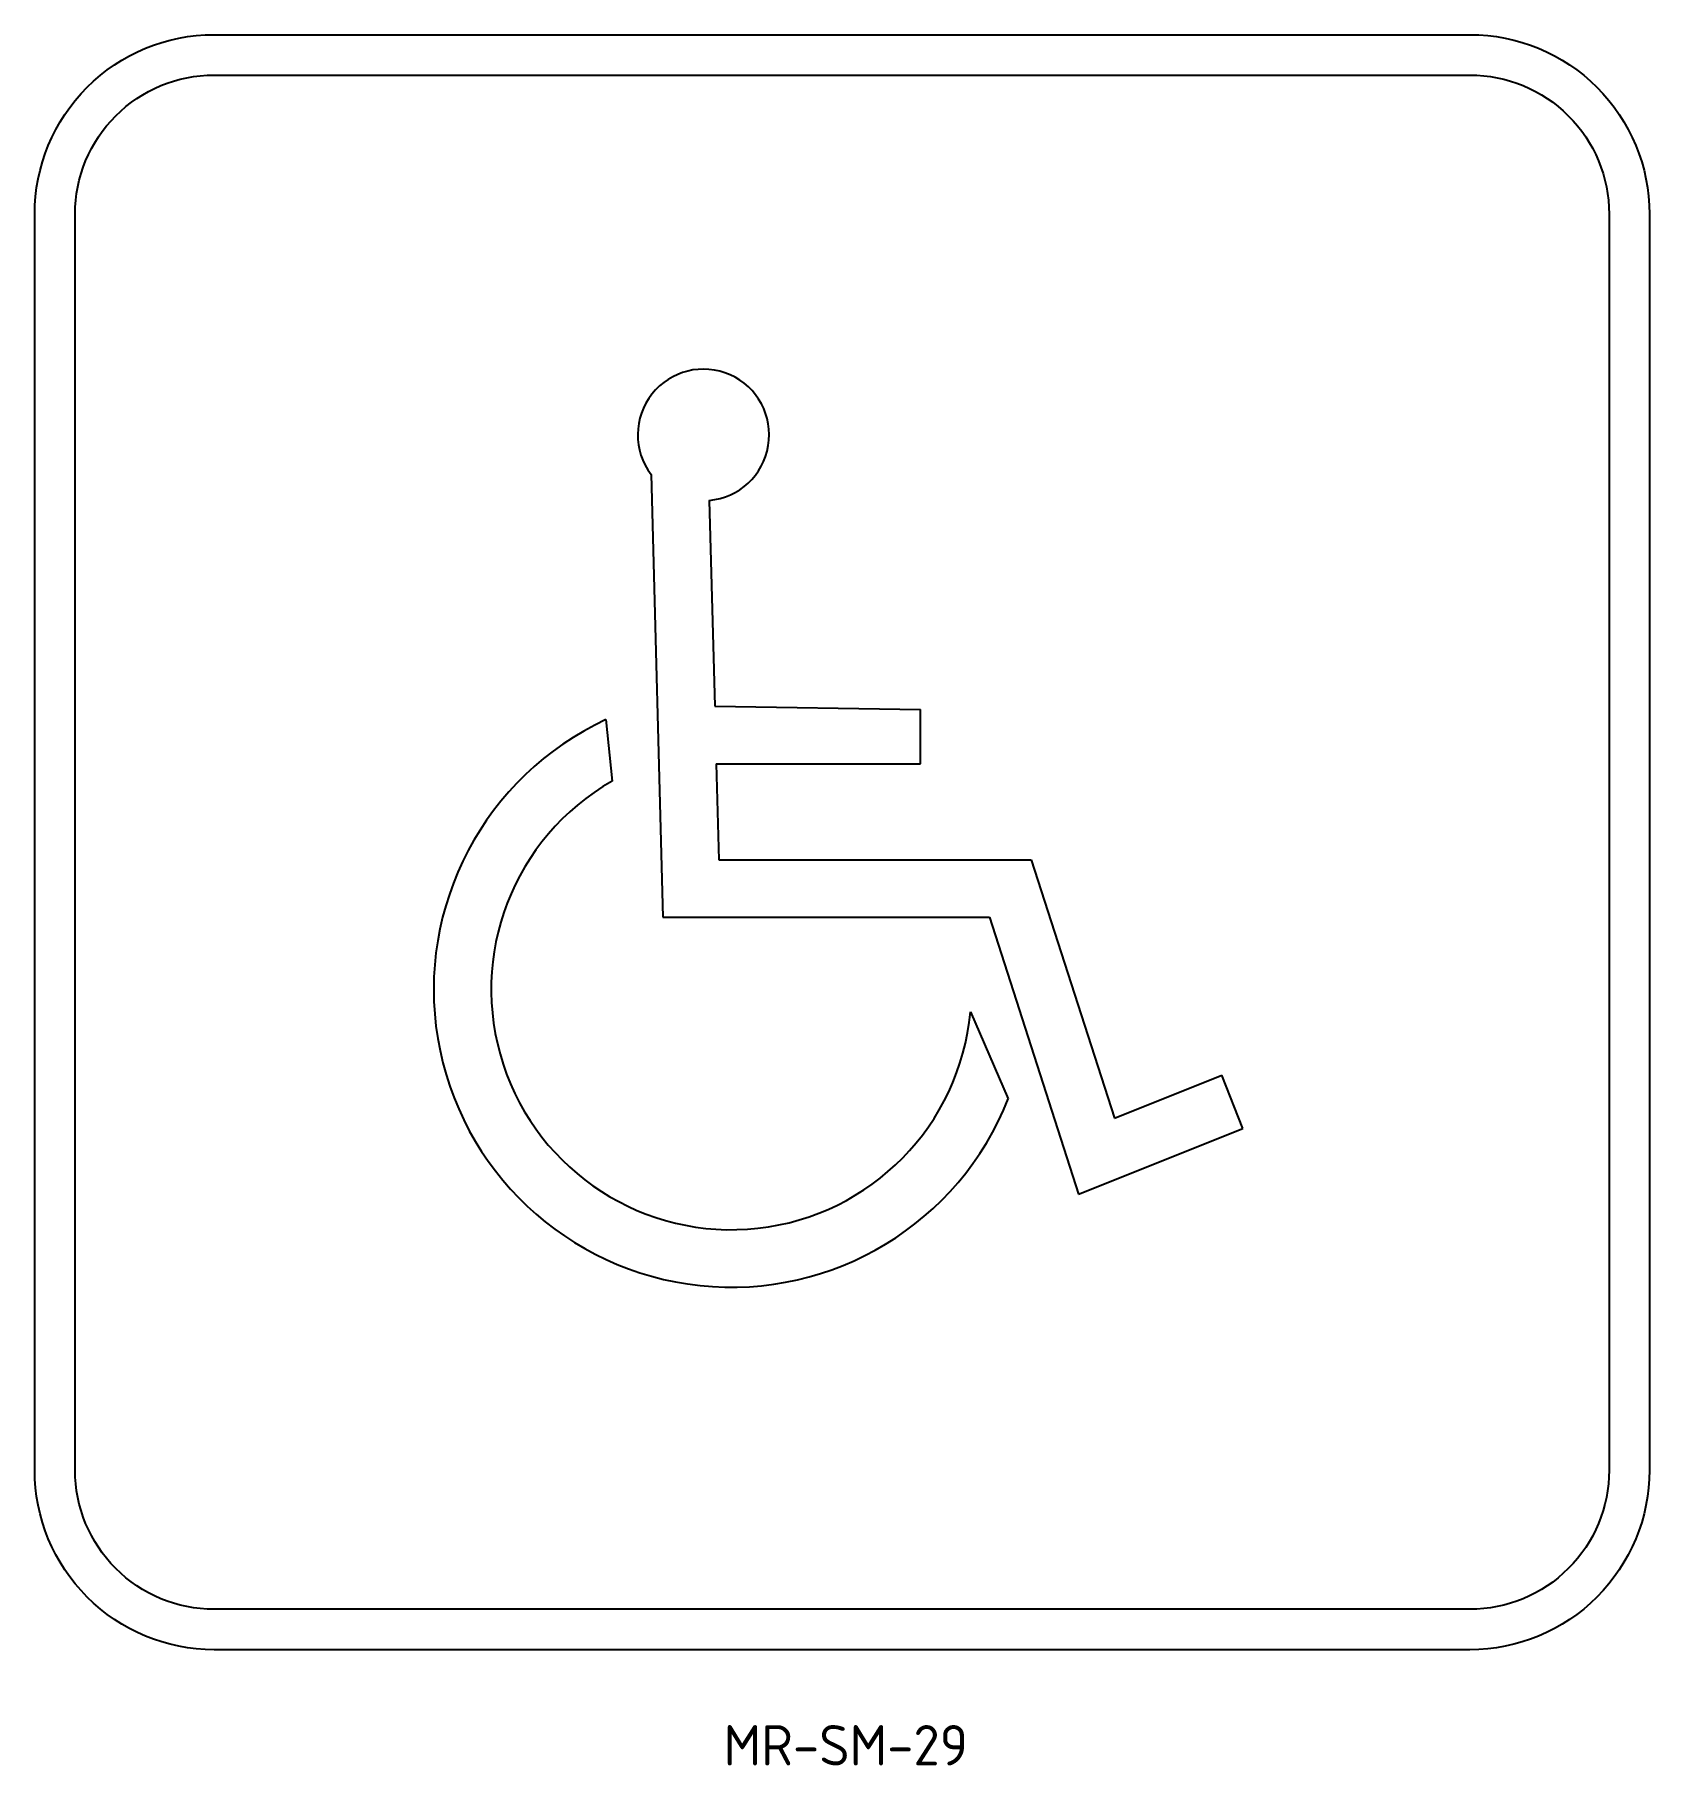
# Model space of a CAD drawing. Extents: x 191 to 311, y 147 to 276.
import ezdxf
from ezdxf.enums import TextEntityAlignment as Align

# ---------------------------------------------------------------- set-up
doc = ezdxf.new("R2010")
doc.units = 0
doc.layers.get('0').update_dxf_attribs({"linetype": 'CONTINUOUS'})
for name, color, linetype in [('L25', 1, 'CONTINUOUS'), ('L35', 3, 'CONTINUOUS'), ('T25', 1, 'CONTINUOUS')]:
    doc.layers.add(name, color=color, linetype=linetype)
doc.styles.add('ISO', font='iso3098b.shx')

# ---------------------------------------------------------------- blocks, each defined once
blk = doc.blocks.new('S22')
at = {"layer": 'L25'}
for p, q in [((7.656, 25.392), (7.964, 13.841)), ((9.174, 24.718), (9.317, 19.348)), ((6.477, 18.997), (6.639, 17.393)), ((9.317, 19.348), (14.689, 19.258)), ((14.689, 17.847), (14.689, 19.258)), ((9.358, 17.847), (14.689, 17.847)), ((9.358, 17.847), (9.424, 15.341)), ((9.424, 15.341), (17.575, 15.341)), ((17.575, 15.341), (19.746, 8.603)), ((7.964, 13.841), (16.483, 13.841)), ((16.483, 13.841), (18.811, 6.614)), ((15.99, 11.371), (16.976, 9.106)), ((19.746, 8.603), (22.545, 9.721)), ((23.101, 8.328), (22.545, 9.721)), ((18.811, 6.614), (23.101, 8.328))]:
    blk.add_line(p, q, dxfattribs=at)
for centre, radius, start, end in [((9.024, 26.426), 1.715, 275.0391, 217.0934), ((9.752, 11.956), 7.766, 114.9367, 338.4689), ((9.752, 11.956), 6.266, 119.7909, 354.6429)]:
    blk.add_arc(centre, radius, start, end, dxfattribs=at)

msp = doc.modelspace()

# ---------------------------------------------------------------- linework, layer by layer
at = {"layer": 'L35', "linetype": 'Continuous'}
for points in [[(310.81, 262.63), (310.81, 169.3, -0.414214), (297.47, 155.96), (204.14, 155.96, -0.414214), (190.81, 169.3), (190.81, 262.63, -0.414214), (204.14, 275.96), (297.47, 275.96, -0.414214)], [(193.81, 169.3), (193.81, 262.63, -0.414214), (204.14, 272.96), (297.47, 272.96, -0.414214), (307.81, 262.63), (307.81, 169.3, -0.414214), (297.47, 158.96), (204.14, 158.96, -0.414214)]]:
    msp.add_lwpolyline(points, format="xyb", close=True, dxfattribs=at)

# ---------------------------------------------------------------- block references
at = {"linetype": 'Continuous', "xscale": 2.848101265822785, "yscale": 2.848101265822785, "zscale": 2.848101265822785}
msp.add_blockref('S22', (214.81, 170.96), dxfattribs=at)

# ---------------------------------------------------------------- texts
at = {"layer": 'T25', "color": 3, "style": 'ISO'}
msp.add_text('MR-SM-29', height=3, dxfattribs=at).set_placement((251.09, 147.36), align=Align.CENTER)

doc.saveas('drawing.dxf')
